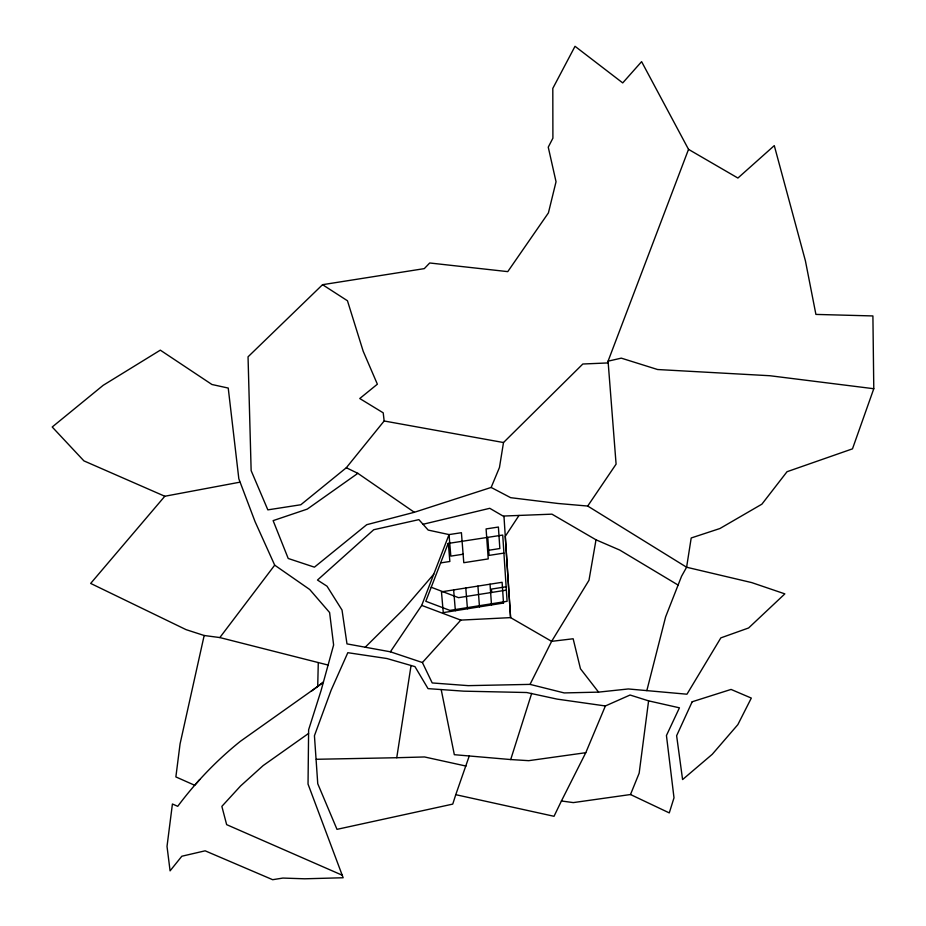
<?xml version="1.0" encoding="UTF-8"?>
<svg xmlns="http://www.w3.org/2000/svg" width="926" height="926" viewBox="0 0 926 926"><rect width="100%" height="100%" fill="white"/><g stroke="black" fill="none" stroke-linecap="round" stroke-linejoin="round"><path stroke-width="1.39" d="M239.903 482.18L164.805 496.255L83.919 460.882L52.215 427.002L103.191 385.309L160.314 350.155L211.938 384.498L228.236 388.063L238.827 478.777L255.044 521.604L274.698 565.161L309.712 589.503L329.598 612.526L333.615 644.982L321.137 690.368L308.624 729.792L308.034 784.079L343.164 877.755L304.7 878.797L282.881 878.068L272.672 879.7L205.132 850.82L181.82 856.237L170.083 870.845L167.016 846.399L172.421 804L177.734 806.314C195.803 782.134 216.823 760.177 240.39 741.298L317.711 686.479L318.289 662.553M648.594 700.855L639.16 773.175L630.502 794.531L573.298 802.599L561.422 800.978L554.026 816.292L455.766 794.682L452.745 804.104L336.995 829.349L317.757 783.732L314.435 735.73L331.138 690.171L347.817 652.691L386.929 658.525L414.964 666.627L428.032 688.631L463.729 691.166L526.697 692.521L557.093 699.107L605.384 705.959L630.062 695.021L648.594 700.855L679.429 707.823L666.442 735.51L674.001 797.807L669.278 812.901L630.502 794.531M316.298 759.285L396.745 757.723L411.051 665.539M322.549 284.687L347.458 300.765L363.212 351.301L377.368 384.197L359.763 398.527L383.214 412.834L384.151 420.983L346.312 467.746L300.823 504.751L267.846 509.867L251.143 470.628L248.041 356.823L322.549 284.687L424.305 268.621L429.71 262.984L507.761 271.631L548.412 212.899L556.04 181.751L548.25 147.153L552.903 138.171L552.81 88.387L575.023 46.3L622.723 82.912L641.602 61.648L688.527 149.364L608.069 361.175L608.185 362.923L582.824 364.011L503.501 442.535L499.461 467.491L491.15 487.446L414.327 512.286L366.731 524.695L314.423 567.163L288.217 558.482L273.124 520.632L307.27 509.103L357.853 473.336L414.327 512.286M491.15 487.446L510.666 497.679L557.95 503.478L587.709 506.047L686.606 567.233L751.738 582.604L784.854 593.867L748.613 627.967L720.845 637.875L686.965 694.211L628.314 688.956L598.555 692.127L580.463 668.769L573.148 638.766L551.63 641.348L510.585 617.619L503.952 516.025L551.942 514.161L596.008 539.812L588.982 580.289L551.63 641.348L530.042 684.383L468.243 685.645L432.21 682.948L422.406 662.53L390.378 651.8L346.984 643.894L342.018 610.049L327.028 586.216L317.491 580.046L373.734 529.73L418.888 519.636L428.182 530.077L449.052 534.591L421.712 605.396L390.378 651.8M164.805 496.255L90.667 583.426L186.045 629.634L204.171 635.502L180.072 743.879L175.871 776.914L194.68 785.271L199.75 779.53M646.834 690.622L665.62 616.878L681.559 576.25L686.606 567.233L691.201 537.971L719.907 528.526L761.901 504.161L787.031 471.716L852.487 448.844L873.785 388.723L872.905 315.94L815.91 314.412L805.423 260.889L774.286 145.613L737.906 178.047L688.527 149.364M441.193 689.569L454.33 754.69L510.701 759.552L531.686 693.377M455.766 794.682L469.262 755.975M561.422 800.978L585.776 752.699L605.384 705.959M519.011 515.435L505.283 536.328L510.585 617.619L460.812 620.107L421.712 605.396M587.709 506.047L616.091 464.146L608.069 361.175L621.277 358.142L657.599 369.52L769.934 375.736L873.785 388.723M204.171 635.502L219.844 637.563L274.698 565.161M433.75 574.224L403.817 609.007L365.226 647.216M422.406 662.53L460.812 620.107M317.711 686.479L323.371 682.173L311.136 691.363M308.59 733.427L263.146 765.582L240.598 785.942L221.858 806.372L226.65 824.649L342.226 875.209M423.02 524.278L489.761 508.305L503.987 516.592M506.14 586.771L491.44 589.098L491.671 592.443M506.36 590.128L458.544 597.675L431.227 587.258M463.116 554.223L450.823 556.121L449.041 534.591L461.414 532.705L463.787 562.707L488.233 558.91L486.092 528.931L498.396 527.044L499.843 548.539L487.632 550.438M440.637 562.904L449.862 561.48L448.346 543.412M503.918 553.1L489.055 555.403L487.77 537.358M585.776 752.699L528.723 760.674L510.701 759.552M396.745 757.723L424.536 756.959L466.021 766.068M598.555 692.127L564.2 692.926L530.042 684.383M384.151 420.983L503.501 442.535M219.844 637.563L328.047 665.042M596.008 539.812L619.772 550.079L677.994 585M346.312 467.746L357.853 473.336M453.636 589.92L455.372 610.697M465.79 588.01L467.445 608.776M477.92 586.1L479.483 606.866M490.028 584.19L491.509 604.944M448.172 543.435L425.798 601.287L449.92 610.396L507.101 601.31L502.725 535.066L448.172 543.435M692.173 701.769L676.628 735.73L682.589 779.565L712.256 754.296L737.86 724.63L751.31 698.077L731.054 689.43L692.173 701.769M503.512 603.046L443.276 612.618L441.459 591.83L502.112 582.292L503.512 603.046"/></g></svg>
